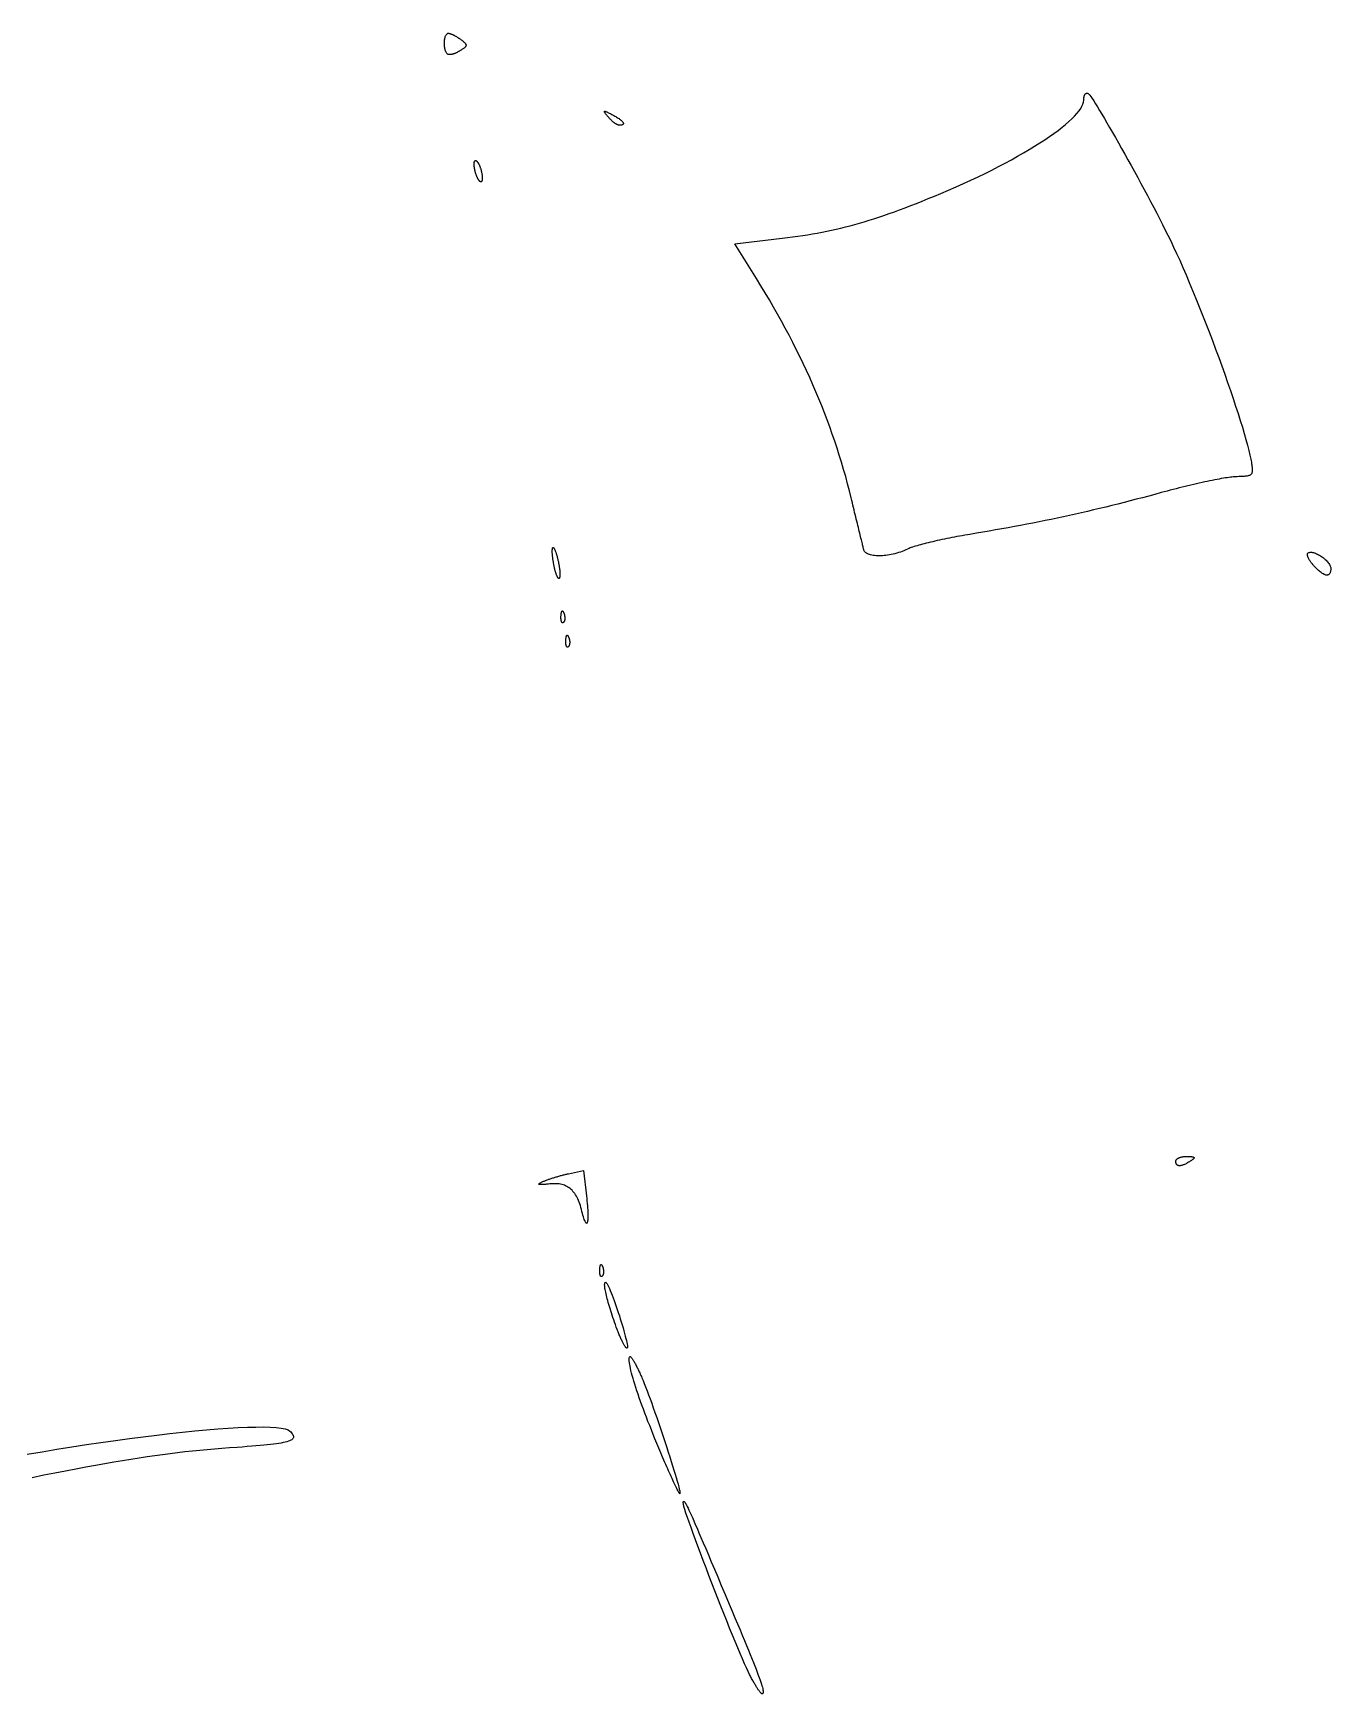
# Model space of a CAD drawing. Extents: x 61.4 to 117, y 125.4 to 225.4.
# Drawn here: x 93.79 to 113.41, y 147.96 to 173.08 of the extents above; entities that cross this region are included whole.
import ezdxf

# ---------------------------------------------------------------- set-up
doc = ezdxf.new("R2010")
doc.units = 0
doc.layers.add('LAYER_1', color=7, linetype='CONTINUOUS')

msp = doc.modelspace()

# ---------------------------------------------------------------- linework, layer by layer
at = {"layer": 'LAYER_1', "color": 7}
for points in [[(100.052, 172.769), (100.046, 172.776), (100.04, 172.784), (100.035, 172.793), (100.03, 172.802), (100.026, 172.813), (100.022, 172.824), (100.019, 172.836), (100.016, 172.849), (100.014, 172.861), (100.012, 172.875), (100.01, 172.888), (100.009, 172.902), (100.009, 172.916), (100.008, 172.929), (100.009, 172.943), (100.009, 172.957), (100.01, 172.97), (100.012, 172.983), (100.014, 172.996), (100.016, 173.008), (100.019, 173.019), (100.022, 173.03), (100.025, 173.04), (100.029, 173.049), (100.033, 173.057), (100.038, 173.064), (100.043, 173.071), (100.048, 173.075), (100.054, 173.079), (100.06, 173.081), (100.067, 173.082)], [(100.067, 173.082), (100.07, 173.082), (100.074, 173.081), (100.077, 173.081), (100.082, 173.08), (100.086, 173.079), (100.091, 173.078), (100.096, 173.076), (100.101, 173.074), (100.106, 173.072), (100.112, 173.07), (100.117, 173.068), (100.123, 173.065), (100.129, 173.063), (100.136, 173.06), (100.142, 173.057), (100.148, 173.053), (100.155, 173.05), (100.162, 173.047), (100.168, 173.043), (100.175, 173.039), (100.182, 173.035), (100.189, 173.031), (100.196, 173.027), (100.203, 173.023), (100.21, 173.018), (100.217, 173.014), (100.224, 173.009), (100.231, 173.005), (100.238, 173), (100.244, 172.995), (100.251, 172.99)], [(100.251, 172.99), (100.262, 172.982), (100.272, 172.975), (100.282, 172.967), (100.29, 172.961), (100.298, 172.954), (100.306, 172.948), (100.312, 172.942), (100.318, 172.936), (100.323, 172.931), (100.327, 172.926), (100.33, 172.921), (100.333, 172.916), (100.335, 172.911), (100.336, 172.906), (100.337, 172.902), (100.336, 172.897), (100.335, 172.892), (100.333, 172.888), (100.33, 172.883), (100.327, 172.878), (100.323, 172.873), (100.318, 172.868), (100.312, 172.863), (100.305, 172.858), (100.298, 172.852), (100.289, 172.846), (100.28, 172.84), (100.271, 172.833), (100.26, 172.826), (100.249, 172.819), (100.236, 172.812)], [(100.236, 172.812), (100.229, 172.807), (100.221, 172.803), (100.214, 172.798), (100.206, 172.794), (100.199, 172.791), (100.191, 172.787), (100.184, 172.784), (100.177, 172.78), (100.169, 172.777), (100.162, 172.775), (100.155, 172.772), (100.148, 172.77), (100.141, 172.767), (100.134, 172.765), (100.128, 172.764), (100.121, 172.762), (100.115, 172.761), (100.109, 172.76), (100.103, 172.759), (100.097, 172.759), (100.092, 172.758), (100.086, 172.758), (100.081, 172.758), (100.077, 172.759), (100.072, 172.759), (100.068, 172.76), (100.064, 172.761), (100.061, 172.763), (100.057, 172.765), (100.054, 172.767), (100.052, 172.769)], [(109.677, 172.067), (109.677, 172.075), (109.678, 172.082), (109.678, 172.089), (109.679, 172.096), (109.679, 172.103), (109.68, 172.109), (109.682, 172.116), (109.683, 172.122), (109.684, 172.127), (109.686, 172.133), (109.688, 172.138), (109.689, 172.143), (109.691, 172.147), (109.694, 172.151), (109.696, 172.155), (109.698, 172.159), (109.701, 172.162), (109.703, 172.165), (109.706, 172.168), (109.709, 172.17), (109.712, 172.172), (109.715, 172.173), (109.718, 172.175), (109.721, 172.175), (109.724, 172.176), (109.727, 172.176), (109.731, 172.176), (109.734, 172.175), (109.737, 172.174), (109.741, 172.172), (109.744, 172.17)], [(109.744, 172.17), (109.754, 172.162), (109.767, 172.146), (109.784, 172.123), (109.804, 172.093), (109.828, 172.057), (109.855, 172.015), (109.884, 171.967), (109.917, 171.914), (109.952, 171.856), (109.989, 171.793), (110.028, 171.726), (110.069, 171.655), (110.112, 171.581), (110.156, 171.503), (110.202, 171.422), (110.249, 171.339), (110.297, 171.254), (110.345, 171.166), (110.394, 171.078), (110.443, 170.988), (110.493, 170.897), (110.542, 170.806), (110.591, 170.715), (110.64, 170.624), (110.688, 170.534), (110.735, 170.445), (110.781, 170.357), (110.826, 170.27), (110.869, 170.186), (110.911, 170.104), (110.951, 170.025)], [(102.489, 171.812), (102.48, 171.822), (102.472, 171.832), (102.465, 171.841), (102.458, 171.849), (102.452, 171.857), (102.447, 171.864), (102.442, 171.871), (102.438, 171.877), (102.435, 171.882), (102.432, 171.886), (102.43, 171.89), (102.429, 171.894), (102.429, 171.896), (102.429, 171.898), (102.43, 171.9), (102.432, 171.901), (102.434, 171.901), (102.437, 171.901), (102.441, 171.9), (102.446, 171.898), (102.452, 171.896), (102.458, 171.894), (102.465, 171.891), (102.473, 171.887), (102.482, 171.883), (102.492, 171.878), (102.502, 171.873), (102.514, 171.867), (102.526, 171.86), (102.539, 171.854), (102.553, 171.846)], [(107.516, 170.657), (107.633, 170.706), (107.747, 170.756), (107.86, 170.807), (107.97, 170.858), (108.079, 170.909), (108.185, 170.96), (108.289, 171.012), (108.39, 171.064), (108.488, 171.116), (108.584, 171.167), (108.676, 171.219), (108.765, 171.27), (108.851, 171.321), (108.934, 171.371), (109.013, 171.421), (109.088, 171.47), (109.159, 171.518), (109.227, 171.566), (109.29, 171.612), (109.349, 171.658), (109.404, 171.702), (109.454, 171.746), (109.499, 171.788), (109.54, 171.829), (109.575, 171.868), (109.606, 171.905), (109.631, 171.941), (109.651, 171.976), (109.666, 172.008), (109.674, 172.039), (109.677, 172.067)], [(102.654, 171.69), (102.65, 171.69), (102.646, 171.691), (102.642, 171.692), (102.638, 171.693), (102.634, 171.694), (102.629, 171.696), (102.624, 171.698), (102.619, 171.7), (102.614, 171.703), (102.609, 171.706), (102.604, 171.709), (102.598, 171.712), (102.593, 171.716), (102.587, 171.72), (102.582, 171.724), (102.576, 171.728), (102.57, 171.733), (102.564, 171.737), (102.558, 171.742), (102.552, 171.747), (102.546, 171.752), (102.54, 171.758), (102.534, 171.763), (102.528, 171.769), (102.523, 171.775), (102.517, 171.781), (102.511, 171.787), (102.505, 171.793), (102.5, 171.799), (102.494, 171.806), (102.489, 171.812)], [(102.553, 171.846), (102.569, 171.837), (102.584, 171.829), (102.599, 171.82), (102.613, 171.812), (102.625, 171.804), (102.637, 171.797), (102.649, 171.789), (102.659, 171.782), (102.668, 171.774), (102.677, 171.768), (102.685, 171.761), (102.692, 171.754), (102.698, 171.748), (102.703, 171.742), (102.707, 171.737), (102.711, 171.731), (102.713, 171.726), (102.715, 171.722), (102.716, 171.717), (102.716, 171.713), (102.715, 171.709), (102.713, 171.706), (102.71, 171.702), (102.706, 171.7), (102.701, 171.697), (102.696, 171.695), (102.689, 171.693), (102.682, 171.692), (102.673, 171.691), (102.664, 171.69), (102.654, 171.69)], [(100.484, 170.958), (100.481, 170.966), (100.479, 170.974), (100.476, 170.983), (100.474, 170.991), (100.472, 170.999), (100.47, 171.007), (100.468, 171.016), (100.467, 171.024), (100.465, 171.032), (100.464, 171.039), (100.463, 171.047), (100.462, 171.055), (100.461, 171.062), (100.46, 171.069), (100.459, 171.076), (100.459, 171.083), (100.458, 171.09), (100.458, 171.096), (100.458, 171.102), (100.458, 171.108), (100.459, 171.114), (100.459, 171.119), (100.46, 171.124), (100.46, 171.129), (100.461, 171.133), (100.462, 171.137), (100.464, 171.141), (100.465, 171.144), (100.467, 171.147), (100.468, 171.15), (100.47, 171.152)], [(100.47, 171.152), (100.472, 171.153), (100.474, 171.155), (100.477, 171.156), (100.479, 171.156), (100.481, 171.156), (100.484, 171.155), (100.486, 171.154), (100.489, 171.153), (100.492, 171.151), (100.495, 171.149), (100.497, 171.147), (100.5, 171.144), (100.503, 171.141), (100.506, 171.137), (100.509, 171.133), (100.512, 171.129), (100.515, 171.125), (100.518, 171.12), (100.521, 171.114), (100.525, 171.109), (100.528, 171.103), (100.531, 171.097), (100.534, 171.091), (100.537, 171.084), (100.54, 171.077), (100.543, 171.07), (100.546, 171.063), (100.548, 171.055), (100.551, 171.047), (100.554, 171.039), (100.557, 171.031)], [(100.57, 170.837), (100.568, 170.835), (100.566, 170.834), (100.564, 170.833), (100.561, 170.832), (100.559, 170.833), (100.557, 170.833), (100.554, 170.834), (100.551, 170.835), (100.549, 170.837), (100.546, 170.839), (100.543, 170.841), (100.54, 170.844), (100.537, 170.847), (100.534, 170.851), (100.531, 170.855), (100.528, 170.859), (100.525, 170.864), (100.522, 170.869), (100.519, 170.874), (100.516, 170.879), (100.513, 170.885), (100.51, 170.891), (100.507, 170.898), (100.504, 170.904), (100.501, 170.911), (100.498, 170.918), (100.495, 170.926), (100.492, 170.933), (100.489, 170.941), (100.486, 170.949), (100.484, 170.958)], [(100.557, 171.031), (100.559, 171.022), (100.562, 171.014), (100.564, 171.006), (100.566, 170.997), (100.568, 170.989), (100.57, 170.981), (100.572, 170.973), (100.574, 170.965), (100.575, 170.957), (100.577, 170.949), (100.578, 170.941), (100.579, 170.934), (100.58, 170.926), (100.58, 170.919), (100.581, 170.912), (100.582, 170.905), (100.582, 170.899), (100.582, 170.892), (100.582, 170.886), (100.582, 170.88), (100.582, 170.875), (100.581, 170.87), (100.581, 170.864), (100.58, 170.86), (100.579, 170.855), (100.578, 170.851), (100.577, 170.848), (100.575, 170.844), (100.574, 170.841), (100.572, 170.839), (100.57, 170.837)], [(105.116, 169.98), (105.196, 169.99), (105.274, 170), (105.351, 170.01), (105.427, 170.021), (105.501, 170.033), (105.575, 170.045), (105.647, 170.058), (105.719, 170.071), (105.79, 170.086), (105.861, 170.1), (105.932, 170.116), (106.002, 170.133), (106.073, 170.15), (106.144, 170.168), (106.215, 170.187), (106.286, 170.207), (106.358, 170.229), (106.431, 170.251), (106.505, 170.274), (106.58, 170.299), (106.656, 170.325), (106.734, 170.352), (106.813, 170.38), (106.893, 170.409), (106.976, 170.44), (107.06, 170.473), (107.146, 170.507), (107.235, 170.542), (107.326, 170.579), (107.42, 170.617), (107.516, 170.657)], [(104.728, 169.369), (104.4, 169.895), (105.116, 169.98)], [(110.951, 170.025), (110.993, 169.939), (111.037, 169.847), (111.082, 169.749), (111.129, 169.646), (111.176, 169.538), (111.225, 169.426), (111.274, 169.31), (111.324, 169.19), (111.374, 169.068), (111.424, 168.944), (111.474, 168.817), (111.524, 168.69), (111.574, 168.561), (111.623, 168.432), (111.671, 168.303), (111.719, 168.174), (111.765, 168.047), (111.81, 167.921), (111.854, 167.796), (111.896, 167.675), (111.937, 167.556), (111.975, 167.441), (112.011, 167.329), (112.045, 167.222), (112.077, 167.12), (112.105, 167.023), (112.131, 166.932), (112.154, 166.847), (112.174, 166.769), (112.19, 166.699), (112.203, 166.636)], [(106.161, 166.05), (106.134, 166.158), (106.106, 166.266), (106.077, 166.373), (106.046, 166.481), (106.014, 166.589), (105.981, 166.696), (105.947, 166.803), (105.911, 166.91), (105.875, 167.017), (105.836, 167.124), (105.797, 167.231), (105.756, 167.338), (105.714, 167.444), (105.671, 167.551), (105.626, 167.658), (105.58, 167.764), (105.533, 167.871), (105.484, 167.978), (105.434, 168.084), (105.383, 168.191), (105.33, 168.297), (105.276, 168.404), (105.22, 168.511), (105.164, 168.618), (105.106, 168.725), (105.046, 168.832), (104.985, 168.939), (104.923, 169.047), (104.859, 169.154), (104.794, 169.262), (104.728, 169.369)], [(112.203, 166.636), (112.208, 166.612), (112.212, 166.589), (112.215, 166.568), (112.219, 166.549), (112.221, 166.531), (112.224, 166.514), (112.225, 166.498), (112.226, 166.484), (112.227, 166.471), (112.226, 166.459), (112.225, 166.448), (112.223, 166.438), (112.22, 166.429), (112.217, 166.421), (112.212, 166.414), (112.206, 166.407), (112.2, 166.402), (112.192, 166.397), (112.183, 166.392), (112.173, 166.388), (112.162, 166.385), (112.149, 166.382), (112.135, 166.38), (112.12, 166.378), (112.103, 166.376), (112.085, 166.375), (112.066, 166.374), (112.044, 166.373), (112.022, 166.372), (111.997, 166.371), (111.971, 166.37)], [(111.971, 166.37), (111.955, 166.37), (111.937, 166.368), (111.917, 166.366), (111.895, 166.363), (111.871, 166.36), (111.845, 166.356), (111.818, 166.352), (111.789, 166.347), (111.758, 166.342), (111.726, 166.336), (111.693, 166.33), (111.658, 166.323), (111.622, 166.316), (111.584, 166.308), (111.546, 166.3), (111.507, 166.292), (111.466, 166.283), (111.425, 166.274), (111.383, 166.264), (111.341, 166.254), (111.298, 166.244), (111.254, 166.234), (111.21, 166.223), (111.165, 166.212), (111.12, 166.201), (111.075, 166.19), (111.03, 166.178), (110.985, 166.166), (110.939, 166.154), (110.894, 166.142), (110.849, 166.13)], [(110.849, 166.13), (110.754, 166.104), (110.66, 166.078), (110.566, 166.053), (110.472, 166.029), (110.379, 166.005), (110.287, 165.981), (110.194, 165.958), (110.102, 165.935), (110.01, 165.912), (109.918, 165.89), (109.827, 165.868), (109.736, 165.847), (109.644, 165.826), (109.553, 165.805), (109.461, 165.785), (109.37, 165.765), (109.278, 165.746), (109.186, 165.726), (109.094, 165.707), (109.002, 165.689), (108.909, 165.67), (108.816, 165.652), (108.723, 165.634), (108.629, 165.616), (108.535, 165.599), (108.44, 165.582), (108.345, 165.565), (108.248, 165.548), (108.152, 165.532), (108.054, 165.515), (107.956, 165.499)], [(106.353, 165.262), (106.351, 165.268), (106.349, 165.276), (106.347, 165.285), (106.344, 165.296), (106.341, 165.309), (106.337, 165.323), (106.333, 165.34), (106.329, 165.357), (106.324, 165.376), (106.319, 165.396), (106.314, 165.418), (106.308, 165.441), (106.303, 165.465), (106.296, 165.491), (106.29, 165.517), (106.283, 165.545), (106.276, 165.574), (106.269, 165.603), (106.262, 165.634), (106.254, 165.665), (106.246, 165.697), (106.238, 165.73), (106.23, 165.764), (106.222, 165.798), (106.213, 165.832), (106.205, 165.868), (106.196, 165.903), (106.187, 165.939), (106.179, 165.976), (106.17, 166.013), (106.161, 166.05)], [(107.956, 165.499), (107.917, 165.493), (107.878, 165.486), (107.838, 165.479), (107.799, 165.472), (107.76, 165.465), (107.722, 165.458), (107.683, 165.45), (107.645, 165.443), (107.607, 165.435), (107.57, 165.427), (107.533, 165.419), (107.497, 165.412), (107.461, 165.404), (107.427, 165.396), (107.393, 165.388), (107.359, 165.38), (107.327, 165.372), (107.296, 165.364), (107.266, 165.357), (107.237, 165.349), (107.209, 165.342), (107.182, 165.334), (107.157, 165.327), (107.133, 165.32), (107.111, 165.313), (107.09, 165.306), (107.07, 165.299), (107.053, 165.293), (107.037, 165.287), (107.023, 165.281), (107.01, 165.275)], [(101.665, 165.033), (101.662, 165.046), (101.66, 165.058), (101.658, 165.07), (101.656, 165.083), (101.654, 165.095), (101.652, 165.106), (101.65, 165.118), (101.649, 165.129), (101.647, 165.141), (101.646, 165.152), (101.645, 165.163), (101.643, 165.173), (101.642, 165.183), (101.642, 165.193), (101.641, 165.203), (101.64, 165.212), (101.64, 165.221), (101.64, 165.23), (101.639, 165.238), (101.639, 165.245), (101.639, 165.253), (101.64, 165.26), (101.64, 165.266), (101.641, 165.272), (101.641, 165.277), (101.642, 165.282), (101.643, 165.286), (101.644, 165.29), (101.645, 165.293), (101.647, 165.296), (101.648, 165.298)], [(101.648, 165.298), (101.65, 165.299), (101.652, 165.299), (101.654, 165.299), (101.656, 165.299), (101.658, 165.298), (101.66, 165.296), (101.662, 165.293), (101.665, 165.29), (101.667, 165.287), (101.669, 165.283), (101.672, 165.278), (101.675, 165.273), (101.677, 165.267), (101.68, 165.261), (101.683, 165.255), (101.686, 165.248), (101.689, 165.24), (101.692, 165.232), (101.694, 165.224), (101.697, 165.215), (101.7, 165.206), (101.703, 165.197), (101.706, 165.187), (101.709, 165.177), (101.712, 165.166), (101.715, 165.156), (101.718, 165.145), (101.721, 165.133), (101.723, 165.122), (101.726, 165.11), (101.729, 165.097)], [(101.729, 165.097), (101.732, 165.085), (101.734, 165.073), (101.736, 165.061), (101.739, 165.049), (101.741, 165.037), (101.743, 165.026), (101.745, 165.014), (101.746, 165.003), (101.748, 164.991), (101.749, 164.98), (101.751, 164.97), (101.752, 164.959), (101.753, 164.949), (101.754, 164.939), (101.754, 164.93), (101.755, 164.92), (101.755, 164.911), (101.756, 164.903), (101.756, 164.895), (101.756, 164.887), (101.756, 164.88), (101.755, 164.873), (101.755, 164.866), (101.754, 164.86), (101.753, 164.855), (101.753, 164.85), (101.751, 164.845), (101.75, 164.841), (101.749, 164.838), (101.747, 164.835), (101.746, 164.833)], [(107.01, 165.275), (106.985, 165.263), (106.959, 165.252), (106.932, 165.241), (106.905, 165.231), (106.877, 165.222), (106.85, 165.214), (106.822, 165.206), (106.795, 165.2), (106.767, 165.194), (106.739, 165.188), (106.712, 165.184), (106.685, 165.18), (106.659, 165.178), (106.633, 165.176), (106.607, 165.174), (106.583, 165.174), (106.559, 165.174), (106.536, 165.175), (106.514, 165.177), (106.492, 165.18), (106.472, 165.183), (106.454, 165.187), (106.436, 165.193), (106.42, 165.198), (106.405, 165.205), (106.392, 165.213), (106.381, 165.221), (106.371, 165.23), (106.363, 165.24), (106.357, 165.251), (106.353, 165.262)], [(113.157, 165.024), (113.15, 165.032), (113.143, 165.04), (113.136, 165.048), (113.13, 165.056), (113.124, 165.064), (113.118, 165.071), (113.112, 165.079), (113.107, 165.087), (113.102, 165.094), (113.097, 165.102), (113.092, 165.109), (113.088, 165.116), (113.084, 165.123), (113.08, 165.13), (113.077, 165.137), (113.073, 165.144), (113.071, 165.15), (113.068, 165.157), (113.066, 165.163), (113.064, 165.168), (113.062, 165.174), (113.061, 165.179), (113.06, 165.184), (113.059, 165.189), (113.059, 165.194), (113.059, 165.198), (113.06, 165.202), (113.061, 165.205), (113.062, 165.208), (113.064, 165.211), (113.066, 165.213)], [(113.066, 165.213), (113.073, 165.219), (113.082, 165.224), (113.091, 165.227), (113.102, 165.228), (113.114, 165.229), (113.126, 165.228), (113.139, 165.226), (113.153, 165.222), (113.167, 165.218), (113.182, 165.213), (113.197, 165.206), (113.212, 165.199), (113.227, 165.191), (113.243, 165.183), (113.258, 165.173), (113.273, 165.163), (113.288, 165.153), (113.302, 165.142), (113.317, 165.131), (113.33, 165.119), (113.343, 165.107), (113.355, 165.095), (113.366, 165.082), (113.376, 165.07), (113.386, 165.057), (113.394, 165.045), (113.4, 165.032), (113.406, 165.02), (113.41, 165.008), (113.412, 164.996), (113.413, 164.985)], [(101.746, 164.833), (101.744, 164.832), (101.742, 164.831), (101.74, 164.831), (101.737, 164.831), (101.735, 164.832), (101.733, 164.834), (101.73, 164.836), (101.728, 164.839), (101.725, 164.843), (101.723, 164.847), (101.72, 164.851), (101.718, 164.856), (101.715, 164.862), (101.712, 164.868), (101.709, 164.875), (101.706, 164.882), (101.704, 164.889), (101.701, 164.897), (101.698, 164.905), (101.695, 164.914), (101.692, 164.923), (101.689, 164.933), (101.686, 164.943), (101.684, 164.953), (101.681, 164.964), (101.678, 164.974), (101.675, 164.986), (101.673, 164.997), (101.67, 165.009), (101.667, 165.021), (101.665, 165.033)], [(113.413, 164.985), (113.413, 164.971), (113.412, 164.958), (113.411, 164.946), (113.408, 164.935), (113.406, 164.925), (113.402, 164.917), (113.399, 164.909), (113.394, 164.902), (113.389, 164.896), (113.384, 164.891), (113.378, 164.888), (113.371, 164.885), (113.364, 164.883), (113.356, 164.883), (113.348, 164.883), (113.339, 164.884), (113.33, 164.887), (113.321, 164.89), (113.311, 164.894), (113.3, 164.9), (113.289, 164.906), (113.278, 164.913), (113.266, 164.922), (113.254, 164.931), (113.241, 164.941), (113.228, 164.953), (113.214, 164.965), (113.2, 164.979), (113.186, 164.993), (113.172, 165.008), (113.156, 165.024)], [(101.771, 164.261), (101.772, 164.269), (101.772, 164.277), (101.773, 164.284), (101.774, 164.291), (101.774, 164.297), (101.775, 164.303), (101.776, 164.308), (101.777, 164.313), (101.778, 164.318), (101.779, 164.322), (101.78, 164.326), (101.781, 164.329), (101.783, 164.332), (101.784, 164.334), (101.785, 164.336), (101.787, 164.338), (101.789, 164.339), (101.79, 164.34), (101.792, 164.34), (101.793, 164.339), (101.795, 164.339), (101.797, 164.337), (101.799, 164.336), (101.801, 164.334), (101.803, 164.331), (101.805, 164.328), (101.807, 164.324), (101.809, 164.32), (101.811, 164.316), (101.813, 164.311), (101.816, 164.305)], [(101.81, 164.165), (101.807, 164.163), (101.805, 164.161), (101.803, 164.16), (101.801, 164.159), (101.798, 164.158), (101.796, 164.158), (101.794, 164.159), (101.792, 164.159), (101.791, 164.16), (101.789, 164.161), (101.787, 164.163), (101.785, 164.165), (101.784, 164.168), (101.782, 164.17), (101.781, 164.173), (101.779, 164.177), (101.778, 164.18), (101.777, 164.184), (101.776, 164.189), (101.775, 164.193), (101.774, 164.198), (101.773, 164.203), (101.773, 164.209), (101.772, 164.214), (101.771, 164.22), (101.771, 164.227), (101.771, 164.233), (101.771, 164.24), (101.771, 164.247), (101.771, 164.254), (101.771, 164.261)], [(101.771, 164.261), (101.771, 164.261)], [(101.816, 164.305), (101.818, 164.3), (101.819, 164.295), (101.821, 164.29), (101.823, 164.285), (101.824, 164.279), (101.825, 164.274), (101.826, 164.269), (101.827, 164.263), (101.828, 164.258), (101.829, 164.253), (101.829, 164.247), (101.83, 164.242), (101.83, 164.237), (101.83, 164.232), (101.83, 164.227), (101.83, 164.222), (101.829, 164.217), (101.829, 164.213), (101.828, 164.208), (101.827, 164.203), (101.827, 164.199), (101.825, 164.195), (101.824, 164.191), (101.823, 164.187), (101.821, 164.183), (101.82, 164.18), (101.818, 164.176), (101.816, 164.173), (101.814, 164.17), (101.812, 164.168), (101.81, 164.165)], [(101.883, 163.799), (101.881, 163.797), (101.878, 163.795), (101.876, 163.794), (101.874, 163.793), (101.872, 163.792), (101.87, 163.792), (101.868, 163.792), (101.866, 163.793), (101.864, 163.794), (101.862, 163.795), (101.86, 163.797), (101.859, 163.799), (101.857, 163.801), (101.856, 163.804), (101.854, 163.807), (101.853, 163.81), (101.851, 163.814), (101.85, 163.818), (101.849, 163.822), (101.848, 163.827), (101.847, 163.832), (101.847, 163.837), (101.846, 163.842), (101.845, 163.848), (101.845, 163.854), (101.844, 163.86), (101.844, 163.867), (101.844, 163.873), (101.844, 163.88), (101.844, 163.888), (101.844, 163.895)], [(101.844, 163.895), (101.845, 163.895)], [(101.845, 163.895), (101.845, 163.903), (101.846, 163.911), (101.846, 163.918), (101.847, 163.924), (101.848, 163.931), (101.848, 163.937), (101.849, 163.942), (101.85, 163.947), (101.851, 163.952), (101.852, 163.956), (101.853, 163.96), (101.855, 163.963), (101.856, 163.966), (101.857, 163.968), (101.859, 163.97), (101.86, 163.972), (101.862, 163.973), (101.863, 163.973), (101.865, 163.973), (101.867, 163.973), (101.869, 163.972), (101.87, 163.971), (101.872, 163.969), (101.874, 163.967), (101.876, 163.965), (101.878, 163.962), (101.88, 163.958), (101.882, 163.954), (101.884, 163.95), (101.887, 163.945), (101.889, 163.939)], [(101.889, 163.939), (101.891, 163.934), (101.893, 163.929), (101.894, 163.924), (101.896, 163.918), (101.897, 163.913), (101.899, 163.908), (101.9, 163.902), (101.901, 163.897), (101.901, 163.892), (101.902, 163.886), (101.903, 163.881), (101.903, 163.876), (101.903, 163.871), (101.903, 163.866), (101.903, 163.861), (101.903, 163.856), (101.903, 163.851), (101.902, 163.846), (101.902, 163.842), (101.901, 163.837), (101.9, 163.833), (101.899, 163.829), (101.898, 163.825), (101.896, 163.821), (101.895, 163.817), (101.893, 163.813), (101.891, 163.81), (101.889, 163.807), (101.887, 163.804), (101.885, 163.801), (101.883, 163.799)], [(111.069, 156.014), (111.069, 156.018), (111.07, 156.021), (111.071, 156.025), (111.073, 156.029), (111.075, 156.033), (111.077, 156.036), (111.08, 156.04), (111.083, 156.043), (111.086, 156.046), (111.09, 156.049), (111.095, 156.053), (111.099, 156.056), (111.104, 156.058), (111.109, 156.061), (111.115, 156.064), (111.121, 156.066), (111.127, 156.069), (111.133, 156.071), (111.139, 156.073), (111.146, 156.075), (111.153, 156.077), (111.161, 156.079), (111.168, 156.08), (111.176, 156.081), (111.184, 156.083), (111.192, 156.084), (111.2, 156.084), (111.208, 156.085), (111.217, 156.086), (111.225, 156.086), (111.234, 156.086)], [(111.234, 156.086), (111.246, 156.086), (111.258, 156.086), (111.269, 156.085), (111.279, 156.085), (111.289, 156.084), (111.298, 156.084), (111.306, 156.083), (111.313, 156.082), (111.32, 156.081), (111.325, 156.08), (111.331, 156.079), (111.335, 156.077), (111.339, 156.076), (111.342, 156.074), (111.344, 156.072), (111.345, 156.07), (111.346, 156.068), (111.347, 156.065), (111.346, 156.063), (111.345, 156.06), (111.343, 156.057), (111.341, 156.053), (111.337, 156.05), (111.334, 156.046), (111.329, 156.042), (111.324, 156.038), (111.318, 156.034), (111.312, 156.029), (111.305, 156.024), (111.297, 156.019), (111.289, 156.014)], [(101.509, 155.71), (101.517, 155.713), (101.526, 155.717), (101.535, 155.721), (101.544, 155.724), (101.554, 155.728), (101.565, 155.732), (101.576, 155.736), (101.587, 155.74), (101.598, 155.744), (101.61, 155.748), (101.622, 155.752), (101.635, 155.756), (101.647, 155.76), (101.66, 155.764), (101.673, 155.768), (101.686, 155.772), (101.699, 155.776), (101.713, 155.78), (101.726, 155.784), (101.74, 155.788), (101.753, 155.792), (101.766, 155.796), (101.78, 155.799), (101.793, 155.803), (101.807, 155.806), (101.82, 155.81), (101.833, 155.813), (101.846, 155.816), (101.858, 155.819), (101.871, 155.822), (101.883, 155.824)], [(101.883, 155.824), (102.111, 155.874), (102.156, 155.49)], [(111.289, 156.014), (111.275, 156.005), (111.262, 155.997), (111.249, 155.99), (111.237, 155.983), (111.225, 155.976), (111.214, 155.971), (111.203, 155.966), (111.192, 155.961), (111.182, 155.957), (111.172, 155.954), (111.163, 155.951), (111.154, 155.948), (111.145, 155.947), (111.137, 155.946), (111.129, 155.945), (111.122, 155.945), (111.115, 155.946), (111.109, 155.947), (111.103, 155.948), (111.098, 155.951), (111.093, 155.954), (111.088, 155.957), (111.084, 155.961), (111.081, 155.966), (111.078, 155.971), (111.075, 155.976), (111.073, 155.983), (111.071, 155.99), (111.07, 155.997), (111.069, 156.005), (111.069, 156.014)], [(101.601, 155.67), (101.583, 155.668), (101.567, 155.667), (101.551, 155.665), (101.537, 155.664), (101.523, 155.663), (101.511, 155.662), (101.499, 155.661), (101.489, 155.661), (101.479, 155.66), (101.471, 155.66), (101.463, 155.66), (101.457, 155.661), (101.451, 155.661), (101.446, 155.662), (101.443, 155.663), (101.44, 155.664), (101.438, 155.666), (101.438, 155.667), (101.438, 155.669), (101.439, 155.671), (101.441, 155.673), (101.444, 155.676), (101.447, 155.679), (101.452, 155.682), (101.458, 155.685), (101.464, 155.689), (101.471, 155.692), (101.479, 155.696), (101.489, 155.701), (101.498, 155.705), (101.509, 155.71)], [(102.089, 155.254), (102.081, 155.285), (102.073, 155.314), (102.065, 155.343), (102.056, 155.37), (102.046, 155.395), (102.037, 155.42), (102.026, 155.443), (102.015, 155.465), (102.004, 155.486), (101.992, 155.506), (101.98, 155.525), (101.967, 155.542), (101.953, 155.558), (101.939, 155.574), (101.925, 155.588), (101.91, 155.601), (101.894, 155.613), (101.877, 155.623), (101.86, 155.633), (101.842, 155.642), (101.824, 155.649), (101.805, 155.656), (101.785, 155.661), (101.765, 155.666), (101.744, 155.67), (101.722, 155.672), (101.699, 155.674), (101.676, 155.674), (101.652, 155.674), (101.627, 155.672), (101.601, 155.67)], [(102.156, 155.49), (102.161, 155.45), (102.165, 155.412), (102.168, 155.375), (102.171, 155.34), (102.174, 155.308), (102.176, 155.277), (102.177, 155.248), (102.178, 155.222), (102.179, 155.197), (102.179, 155.174), (102.178, 155.154), (102.177, 155.136), (102.176, 155.12), (102.174, 155.106), (102.172, 155.095), (102.169, 155.086), (102.166, 155.079), (102.163, 155.075), (102.159, 155.073), (102.155, 155.074), (102.151, 155.077), (102.146, 155.082), (102.141, 155.091), (102.135, 155.101), (102.13, 155.115), (102.124, 155.131), (102.117, 155.15), (102.111, 155.172), (102.104, 155.196), (102.096, 155.224), (102.089, 155.254)], [(102.357, 154.372), (102.358, 154.38), (102.358, 154.387), (102.359, 154.394), (102.36, 154.401), (102.36, 154.407), (102.361, 154.413), (102.362, 154.419), (102.363, 154.424), (102.364, 154.428), (102.365, 154.433), (102.366, 154.436), (102.368, 154.44), (102.369, 154.442), (102.37, 154.445), (102.372, 154.447), (102.373, 154.448), (102.375, 154.449), (102.376, 154.45), (102.378, 154.45), (102.38, 154.45), (102.381, 154.449), (102.383, 154.448), (102.385, 154.446), (102.387, 154.444), (102.389, 154.441), (102.391, 154.438), (102.393, 154.435), (102.395, 154.431), (102.397, 154.426), (102.399, 154.421), (102.402, 154.416)], [(102.396, 154.275), (102.393, 154.273), (102.391, 154.272), (102.389, 154.27), (102.387, 154.269), (102.385, 154.269), (102.383, 154.269), (102.38, 154.269), (102.379, 154.269), (102.377, 154.27), (102.375, 154.272), (102.373, 154.274), (102.371, 154.276), (102.37, 154.278), (102.368, 154.281), (102.367, 154.284), (102.366, 154.287), (102.364, 154.291), (102.363, 154.295), (102.362, 154.299), (102.361, 154.304), (102.36, 154.309), (102.359, 154.314), (102.359, 154.319), (102.358, 154.325), (102.358, 154.331), (102.357, 154.337), (102.357, 154.343), (102.357, 154.35), (102.357, 154.357), (102.357, 154.364), (102.357, 154.372)], [(102.357, 154.372), (102.357, 154.372)], [(102.402, 154.416), (102.404, 154.411), (102.406, 154.405), (102.407, 154.4), (102.409, 154.395), (102.41, 154.39), (102.411, 154.384), (102.412, 154.379), (102.413, 154.374), (102.414, 154.368), (102.415, 154.363), (102.415, 154.358), (102.416, 154.353), (102.416, 154.347), (102.416, 154.342), (102.416, 154.337), (102.416, 154.332), (102.415, 154.328), (102.415, 154.323), (102.414, 154.318), (102.414, 154.314), (102.413, 154.309), (102.412, 154.305), (102.41, 154.301), (102.409, 154.297), (102.408, 154.294), (102.406, 154.29), (102.404, 154.287), (102.402, 154.284), (102.4, 154.281), (102.398, 154.278), (102.396, 154.275)], [(102.622, 153.466), (102.608, 153.504), (102.595, 153.541), (102.582, 153.578), (102.569, 153.614), (102.557, 153.649), (102.545, 153.684), (102.534, 153.718), (102.524, 153.751), (102.513, 153.784), (102.504, 153.815), (102.495, 153.846), (102.486, 153.876), (102.478, 153.904), (102.471, 153.932), (102.464, 153.958), (102.458, 153.983), (102.453, 154.007), (102.448, 154.03), (102.444, 154.051), (102.44, 154.071), (102.437, 154.09), (102.435, 154.106), (102.433, 154.122), (102.432, 154.136), (102.432, 154.148), (102.433, 154.158), (102.434, 154.167), (102.436, 154.173), (102.439, 154.178), (102.443, 154.181), (102.448, 154.182)], [(102.448, 154.182), (102.454, 154.179), (102.461, 154.171), (102.47, 154.157), (102.48, 154.139), (102.491, 154.116), (102.504, 154.089), (102.517, 154.058), (102.531, 154.024), (102.545, 153.987), (102.56, 153.947), (102.575, 153.905), (102.591, 153.862), (102.607, 153.817), (102.622, 153.77), (102.638, 153.724), (102.654, 153.676), (102.669, 153.629), (102.683, 153.583), (102.697, 153.537), (102.71, 153.492), (102.723, 153.449), (102.734, 153.408), (102.744, 153.369), (102.753, 153.333), (102.761, 153.3), (102.768, 153.27), (102.772, 153.244), (102.775, 153.223), (102.776, 153.206), (102.776, 153.194), (102.773, 153.187)], [(102.773, 153.187), (102.771, 153.186), (102.768, 153.185), (102.766, 153.186), (102.763, 153.187), (102.76, 153.189), (102.757, 153.192), (102.753, 153.195), (102.749, 153.2), (102.745, 153.205), (102.741, 153.211), (102.737, 153.217), (102.732, 153.225), (102.727, 153.233), (102.722, 153.241), (102.717, 153.25), (102.712, 153.26), (102.707, 153.271), (102.701, 153.282), (102.695, 153.293), (102.69, 153.305), (102.684, 153.318), (102.678, 153.331), (102.672, 153.344), (102.666, 153.358), (102.66, 153.372), (102.653, 153.387), (102.647, 153.402), (102.641, 153.418), (102.635, 153.434), (102.628, 153.45), (102.622, 153.466)], [(103.25, 151.674), (103.221, 151.744), (103.193, 151.813), (103.165, 151.881), (103.139, 151.947), (103.113, 152.013), (103.087, 152.078), (103.063, 152.141), (103.04, 152.203), (103.017, 152.263), (102.996, 152.322), (102.975, 152.379), (102.956, 152.435), (102.938, 152.489), (102.92, 152.541), (102.904, 152.591), (102.889, 152.639), (102.875, 152.685), (102.862, 152.728), (102.85, 152.77), (102.84, 152.809), (102.83, 152.845), (102.822, 152.879), (102.816, 152.911), (102.811, 152.939), (102.807, 152.965), (102.804, 152.988), (102.803, 153.008), (102.803, 153.025), (102.805, 153.039), (102.808, 153.049), (102.813, 153.056)], [(102.813, 153.056), (102.815, 153.058), (102.817, 153.058), (102.82, 153.057), (102.823, 153.055), (102.826, 153.053), (102.83, 153.049), (102.834, 153.045), (102.838, 153.04), (102.843, 153.034), (102.848, 153.027), (102.853, 153.019), (102.858, 153.011), (102.864, 153.002), (102.87, 152.992), (102.876, 152.981), (102.883, 152.97), (102.889, 152.958), (102.896, 152.946), (102.903, 152.933), (102.91, 152.919), (102.917, 152.905), (102.925, 152.89), (102.932, 152.875), (102.94, 152.859), (102.948, 152.843), (102.955, 152.827), (102.963, 152.81), (102.971, 152.792), (102.979, 152.774), (102.987, 152.756), (102.995, 152.738)], [(102.995, 152.738), (103.013, 152.696), (103.031, 152.649), (103.052, 152.598), (103.073, 152.541), (103.096, 152.481), (103.119, 152.418), (103.143, 152.351), (103.168, 152.281), (103.193, 152.21), (103.219, 152.136), (103.245, 152.062), (103.271, 151.986), (103.296, 151.91), (103.322, 151.834), (103.347, 151.759), (103.371, 151.684), (103.395, 151.611), (103.418, 151.54), (103.44, 151.471), (103.46, 151.404), (103.48, 151.341), (103.498, 151.281), (103.514, 151.226), (103.529, 151.175), (103.542, 151.129), (103.552, 151.088), (103.561, 151.053), (103.567, 151.025), (103.571, 151.003), (103.572, 150.989), (103.571, 150.982)], [(93.699, 151.58), (93.924, 151.619), (94.148, 151.656), (94.372, 151.692), (94.594, 151.726), (94.815, 151.759), (95.032, 151.79), (95.245, 151.819), (95.455, 151.846), (95.659, 151.871), (95.858, 151.894), (96.05, 151.915), (96.235, 151.933), (96.412, 151.949), (96.581, 151.963), (96.74, 151.974), (96.89, 151.983), (97.029, 151.989), (97.156, 151.992), (97.272, 151.993), (97.375, 151.99), (97.464, 151.985), (97.539, 151.976), (97.599, 151.964), (97.644, 151.949), (97.673, 151.931)], [(97.673, 151.931), (97.686, 151.917), (97.698, 151.903), (97.708, 151.89), (97.716, 151.878), (97.722, 151.866), (97.726, 151.855), (97.727, 151.844), (97.727, 151.834), (97.723, 151.825), (97.718, 151.816), (97.709, 151.807), (97.699, 151.799), (97.685, 151.791), (97.668, 151.783), (97.649, 151.776), (97.627, 151.769), (97.601, 151.762), (97.572, 151.756), (97.541, 151.75), (97.505, 151.744), (97.467, 151.738), (97.425, 151.732), (97.379, 151.727), (97.33, 151.721), (97.276, 151.716), (97.22, 151.711), (97.159, 151.705), (97.094, 151.7), (97.025, 151.695), (96.952, 151.689), (96.875, 151.684)], [(96.875, 151.684), (96.759, 151.676), (96.644, 151.667), (96.532, 151.657), (96.42, 151.648), (96.308, 151.637), (96.197, 151.626), (96.085, 151.614), (95.973, 151.601), (95.86, 151.587), (95.746, 151.572), (95.629, 151.557), (95.511, 151.54), (95.39, 151.522), (95.265, 151.502), (95.138, 151.482), (95.007, 151.459), (94.871, 151.436), (94.731, 151.411), (94.586, 151.384), (94.436, 151.356), (94.28, 151.326), (94.117, 151.294), (93.949, 151.261), (93.773, 151.225)], [(103.571, 150.982), (103.569, 150.982), (103.567, 150.983), (103.564, 150.987), (103.56, 150.993), (103.555, 151), (103.55, 151.01), (103.544, 151.021), (103.537, 151.033), (103.53, 151.048), (103.522, 151.063), (103.514, 151.081), (103.505, 151.1), (103.495, 151.12), (103.485, 151.142), (103.474, 151.165), (103.463, 151.189), (103.451, 151.215), (103.439, 151.241), (103.426, 151.269), (103.413, 151.298), (103.4, 151.328), (103.386, 151.359), (103.372, 151.391), (103.358, 151.424), (103.343, 151.457), (103.328, 151.492), (103.313, 151.527), (103.298, 151.563), (103.282, 151.6), (103.266, 151.637), (103.25, 151.674)], [(104.623, 148.247), (104.602, 148.291), (104.576, 148.346), (104.547, 148.41), (104.516, 148.482), (104.481, 148.563), (104.444, 148.651), (104.405, 148.745), (104.364, 148.844), (104.322, 148.949), (104.278, 149.057), (104.234, 149.169), (104.189, 149.283), (104.143, 149.398), (104.098, 149.515), (104.053, 149.631), (104.008, 149.747), (103.965, 149.861), (103.922, 149.973), (103.881, 150.082), (103.842, 150.187), (103.805, 150.287), (103.77, 150.382), (103.739, 150.47), (103.71, 150.551), (103.684, 150.625), (103.662, 150.69), (103.644, 150.746), (103.631, 150.791), (103.622, 150.825), (103.617, 150.848), (103.618, 150.858)], [(103.618, 150.858), (103.621, 150.861), (103.624, 150.863), (103.627, 150.864), (103.63, 150.865), (103.634, 150.863), (103.638, 150.86), (103.643, 150.855), (103.649, 150.848), (103.655, 150.837), (103.663, 150.824), (103.672, 150.808), (103.682, 150.787), (103.694, 150.763), (103.707, 150.735), (103.722, 150.702), (103.739, 150.664), (103.758, 150.621), (103.78, 150.573), (103.803, 150.519), (103.829, 150.459), (103.858, 150.393), (103.889, 150.319), (103.923, 150.239), (103.96, 150.152), (104.001, 150.057), (104.044, 149.954), (104.091, 149.843), (104.142, 149.723), (104.196, 149.595), (104.254, 149.458), (104.316, 149.311)], [(104.316, 149.311), (104.36, 149.206), (104.402, 149.107), (104.441, 149.014), (104.479, 148.925), (104.514, 148.84), (104.547, 148.761), (104.578, 148.686), (104.606, 148.616), (104.633, 148.55), (104.658, 148.488), (104.681, 148.431), (104.702, 148.377), (104.722, 148.327), (104.739, 148.281), (104.755, 148.239), (104.77, 148.2), (104.782, 148.164), (104.793, 148.132), (104.803, 148.103), (104.811, 148.077), (104.817, 148.054), (104.822, 148.034), (104.826, 148.016), (104.828, 148.001), (104.829, 147.988), (104.829, 147.978), (104.828, 147.969), (104.826, 147.963), (104.822, 147.959), (104.818, 147.956), (104.812, 147.955)], [(104.812, 147.955), (104.81, 147.956), (104.807, 147.957), (104.804, 147.959), (104.801, 147.962), (104.797, 147.965), (104.793, 147.969), (104.788, 147.974), (104.784, 147.98), (104.779, 147.986), (104.773, 147.993), (104.768, 148), (104.762, 148.009), (104.756, 148.017), (104.75, 148.026), (104.743, 148.036), (104.737, 148.046), (104.73, 148.057), (104.723, 148.068), (104.716, 148.08), (104.709, 148.092), (104.701, 148.104), (104.694, 148.117), (104.686, 148.131), (104.678, 148.144), (104.671, 148.158), (104.663, 148.172), (104.655, 148.187), (104.647, 148.202), (104.639, 148.217), (104.631, 148.232), (104.623, 148.247)]]:
    msp.add_lwpolyline(points, dxfattribs=at)
for points in [[(100.052, 172.769)], [(102.489, 171.812)], [(100.484, 170.958)], [(106.353, 165.262)], [(101.665, 165.033)], [(113.156, 165.024)], [(111.069, 156.014)], [(102.089, 155.254)], [(102.622, 153.466)], [(103.25, 151.674)], [(104.623, 148.247)]]:
    msp.add_lwpolyline(points, close=True, dxfattribs=at)

doc.saveas('drawing.dxf')
